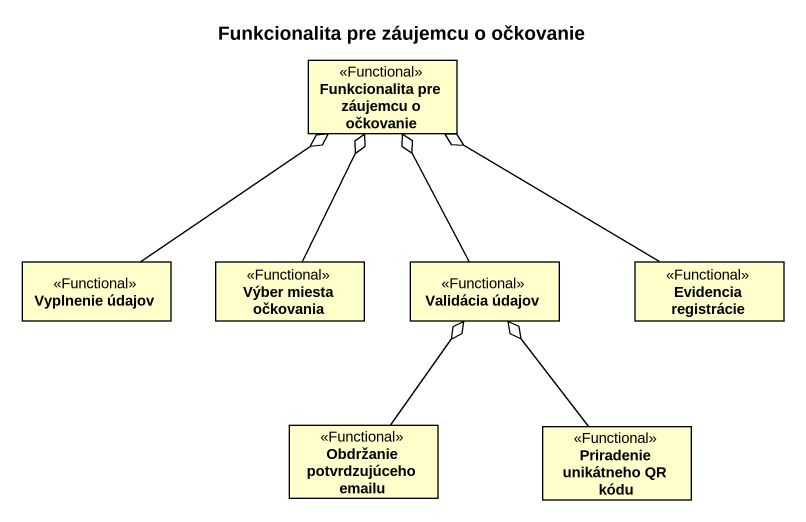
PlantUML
@startuml
title Funkcionalita pre záujemcu o očkovanie
hide circle
hide empty members
class "Funkcionalita pre záujemcu o očkovanie" as Funkcionalita_pre_záujemcu <<Functional>>
class "Vyplnenie údajov" as Vyplnenie_údajov <<Functional>>
class "Výber miesta očkovania" as Výber_miesta_očkovania <<Functional>>
class "Validácia údajov" as Validácia_údajov <<Functional>>
class "Evidencia registrácie" as Evidencia_registrácie <<Functional>>
class "Obdržanie potvrdzujúceho emailu" as Obdržanie_potvrdzujúceho <<Functional>>
class "Priradenie unikátneho QR kódu" as Priradenie_unikátneho_QR <<Functional>>
Vyplnenie_údajov -up-o Funkcionalita_pre_záujemcu
Výber_miesta_očkovania -up-o Funkcionalita_pre_záujemcu
Validácia_údajov -up-o Funkcionalita_pre_záujemcu
Evidencia_registrácie -left-o Funkcionalita_pre_záujemcu
Obdržanie_potvrdzujúceho -up-o Validácia_údajov
Priradenie_unikátneho_QR -up-o Validácia_údajov
@enduml
